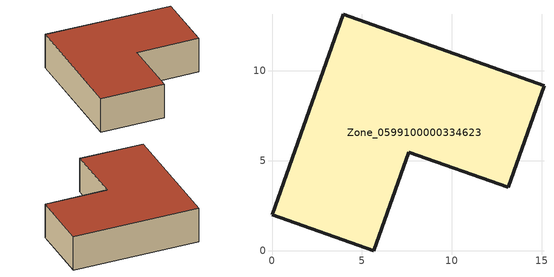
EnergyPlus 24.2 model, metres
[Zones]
Zone_0599100000334623
 floor ground (C_G): 0,2 3.97,13.15 15.13,9.17 13.13,3.53 7.6,5.49 5.65,0 z0.53
 wall outside (C_F): 3.97,13.15 0,2 5.65,0 7.6,5.49 13.13,3.53 15.13,9.17 3.97,13.15 z0.53:3.9
 roof outside (C_R): 15.13,9.17 3.97,13.15 0,2 5.65,0 7.6,5.49 13.13,3.53 z3.9
[BUILDING]
Pand.0599100000334623: North Axis=0; Terrain=City; Loads Convergence Tolerance Value=0.04; Temperature Convergence Tolerance Value=0.4; Solar Distribution=FullExterior; Maximum Number of Warmup Days=25; Minimum Number of Warmup Days=1
[Site:Location]
Rotterdam.The.Hague.AP_ZH_NLD Design_Conditions: Latitude=51.96; Longitude=4.45; Time Zone=1; Elevation=-4.5
[SITE:GROUNDTEMPERATURE:BUILDINGSURFACE]
18, 18, 18, 18, 18, 18, 18, 18, 18, 18, 18, 18
[MATERIAL] Thermal Absorptance=0.9; Solar Absorptance=0.7; Visible Absorptance=0.7
Name | Roughness | Thickness | Conductivity | Density | Specific Heat
G.TC.1975-1991 | MediumSmooth | 0.15 | 0.288461 | 540 | 1210
F.TC.1975-1991 | Rough | 0.3 | 0.230769 | 1920 | 840
R.TC.1975-1991 | MediumRough | 0.2 | 0.153846 | 1500 | 1000
[CONSTRUCTION]
C_G: G.TC.1975-1991
C_F: F.TC.1975-1991
C_R: R.TC.1975-1991
[ZONE]
Zone_0599100000334623: Type=1; Multiplier=1; Ceiling Height=Autocalculate; Volume=Autocalculate; Floor Area=autocalculate; Part of Total Floor Area=Yes
[ZONEINFILTRATION:DESIGNFLOWRATE]
Infil_Zone_0599100000334623: Zone or ZoneList or Space or SpaceList=Zone_0599100000334623; Schedule=AlwaysOn; Design Flow Rate Calculation Method=Flow/Area; Flow Rate per Floor Area=0.003; Constant Term Coefficient=1; Temperature Term Coefficient=0; Velocity Term Coefficient=0; Velocity Squared Term Coefficient=0
[HVACTEMPLATE:ZONE:IDEALLOADSAIRSYSTEM]
Zone_0599100000334623: Maximum Heating Supply Air Temperature=50; Minimum Cooling Supply Air Temperature=13; Maximum Heating Supply Air Humidity Ratio=0.0156; Minimum Cooling Supply Air Humidity Ratio=0.0077; Heating Limit=NoLimit; Cooling Limit=NoLimit; Dehumidification Control Type=ConstantSensibleHeatRatio; Cooling Sensible Heat Ratio=0.7; Dehumidification Setpoint=60; Humidification Control Type=None; Humidification Setpoint=30; Outdoor Air Method=None; Outdoor Air Flow Rate per Person=0.00944; Outdoor Air Flow Rate per Zone Floor Area=0; Outdoor Air Flow Rate per Zone=0; Demand Controlled Ventilation Type=None; Outdoor Air Economizer Type=NoEconomizer; Heat Recovery Type=None; Sensible Heat Recovery Effectiveness=0.7; Latent Heat Recovery Effectiveness=0.65
[ZONECONTROL:THERMOSTAT]
ThermostatControl_Zone_0599100000334623: Zone or ZoneList=Zone_0599100000334623; Control Type Schedule=DualSetpointControlType; Control 1=Thermostat_Zone_0599100000334623; Temperature Difference Between Cutout And Setpoint=0
[THERMOSTATSETPOINT:DUALSETPOINT]
Thermostat_Zone_0599100000334623: Heating Setpoint Temperature Schedule=HeatingSetpoint_Zone_0599100000334623; Cooling Setpoint Temperature Schedule=CoolingSetpoint_Zone_0599100000334623
[SCHEDULE:COMPACT]
HeatingSetpoint_Zone_0599100000334623: Through: 12/31, For: AllDays, Until: 24:00, 21
CoolingSetpoint_Zone_0599100000334623: Through: 12/31, For: AllDays, Until: 24:00, 24
DualSetpointControlType: Through: 12/31, For: AllDays, Until: 24:00, 4
AlwaysOn: Through: 12/31, For: AllDays, Until: 24:00, 1
